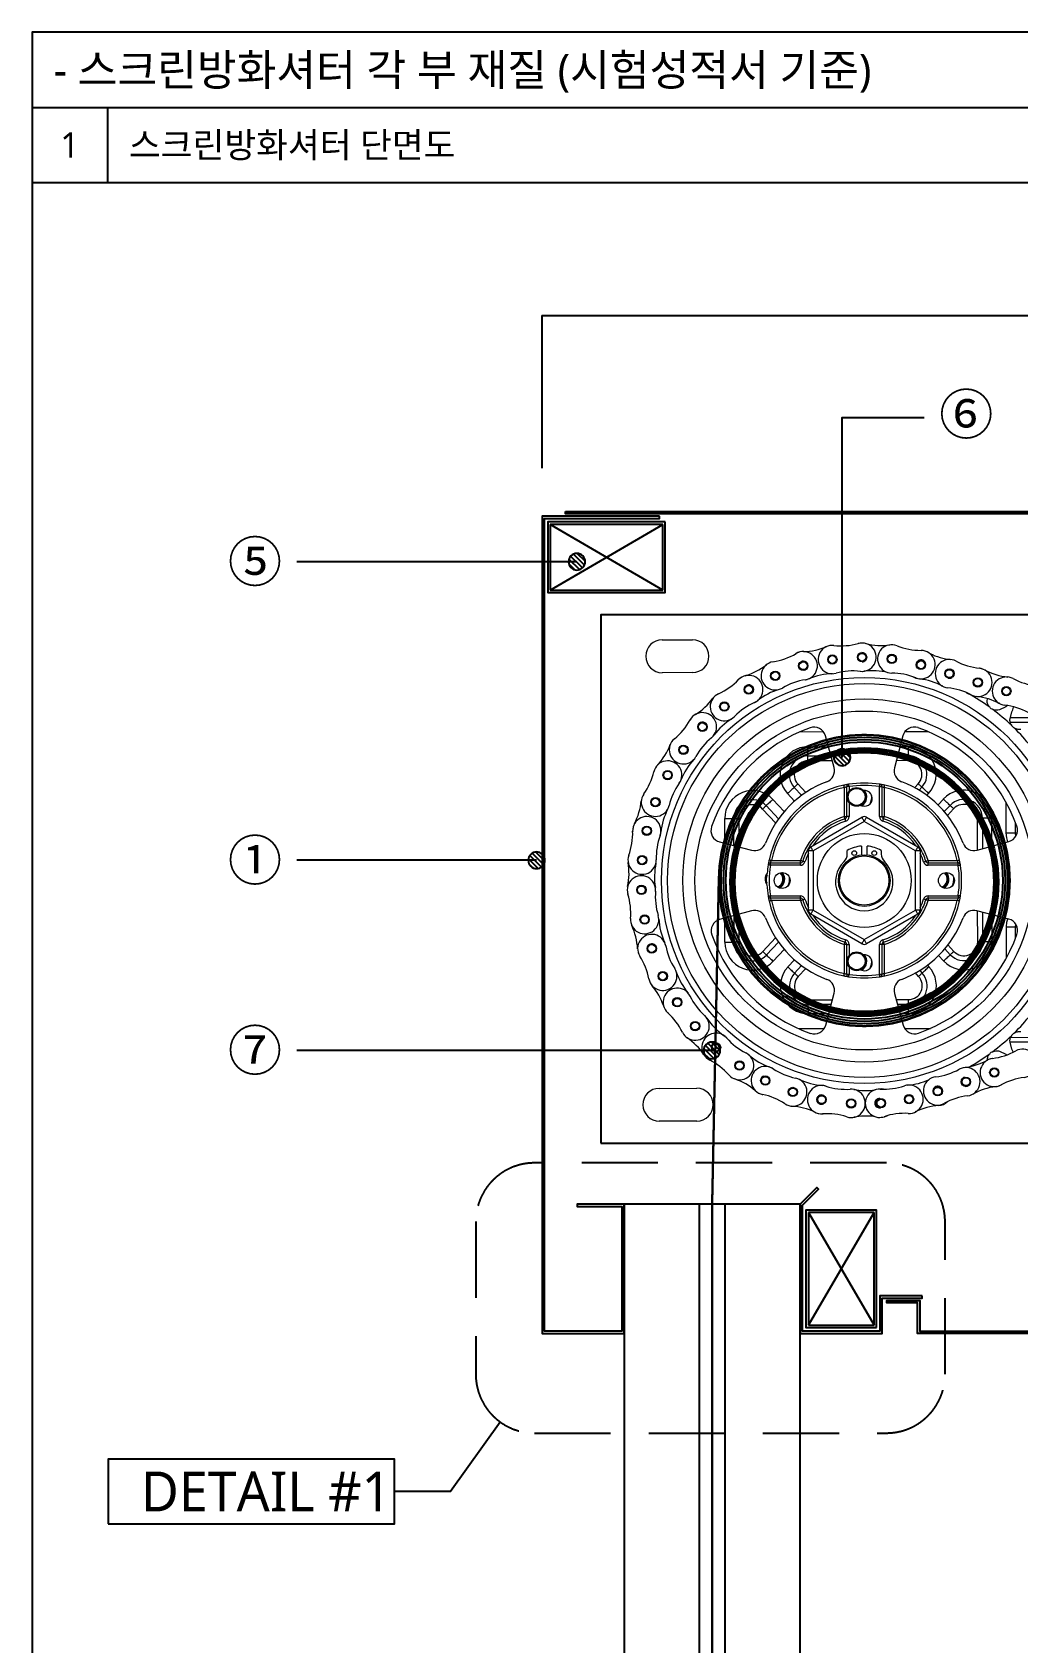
# Model space of a CAD drawing. Header units: millimetres. Extents: x 1817 to 149504, y 1575 to 34020.
# Drawn here: x 52217 to 61920, y 18141 to 33983 of the extents above; entities that cross this region are included whole.
import ezdxf
from ezdxf.enums import TextEntityAlignment as Align

# ---------------------------------------------------------------- set-up
doc = ezdxf.new("R2010")
doc.units = ezdxf.units.MM
doc.header["$LTSCALE"] = 60
doc.header["$MEASUREMENT"] = 0
doc.header["$PDSIZE"] = -15
doc.linetypes.add('HIDDEN2', pattern=[0.1875, 0.125, -0.0625])
doc.layers.get('Defpoints').update_dxf_attribs({"color": 173})
for name, color, linetype in [('DS_DIM', 7, 'Continuous'), ('KD_DIM', 7, 'Continuous'), ('KDS_DIM', 7, 'Continuous'), ('KDS_TEXT', 7, 'Continuous')]:
    doc.layers.add(name, color=color, linetype=linetype)
doc.styles.add('KDS_나눔고딕', font='NanumGothic.ttf')
doc.dimstyles.new('KDS-DIM', dxfattribs={"dimtxt": 25, "dimasz": 10, "dimexe": 0.5, "dimexo": 0, "dimgap": 2.5, "dimtad": 1, "dimdec": 0, "dimzin": 0, "dimdsep": 46, "dimlunit": 6, "dimtxsty": 'KDS_나눔고딕', "dimblk": 'ARCHTICK', "dimcen": 0, "dimdle": 0.5, "dimclrd": 10, "dimclre": 10, "dimclrt": 2, "dimadec": 0, "dimazin": 0, "dimtfac": 1, "dimtdec": 0, "dimtix": 1, "dimtmove": 0, "dimatfit": 3, "dimldrblk": 'DOTSMALL', "dimfxl": 2, "dimarcsym": 1})

# ---------------------------------------------------------------- blocks, each defined once
blk = doc.blocks.new('A$Ccfb2e1ea')
at = {"color": 8, "linetype": 'Continuous', "lineweight": 0}
for p, q in [((69.48, 258.13), (82.39, 258.15)), ((82.42, 244.15), (69.5, 244.13)), ((207.96, 232.18), (208.08, 232.94)), ((215.92, 229.64), (213.19, 228.33)), ((216.7, 230.17), (215.92, 229.64)), ((217.7, 224.52), (218.54, 227.43)), ((218.54, 227.43), (218.93, 228.28)), ((218.93, 228.28), (219.25, 229.43)), ((217.84, 225), (234.13, 225.02)), ((239.06, 222.93), (217.86, 222.9)), ((138.23, 218.88), (127.97, 218.86)), ((131.58, 212.6), (140.28, 212.61)), ((142.72, 203.71), (139.01, 217.26)), ((172.03, 217.26), (168.47, 203.66)), ((170.83, 212.66), (174.3, 212.66)), ((183.03, 218.95), (172.82, 218.93)), ((131.59, 208.7), (141.35, 208.71)), ((141.92, 206.61), (131.59, 206.6)), ((174.31, 206.66), (169.25, 206.65)), ((169.8, 208.76), (174.3, 208.76)), ((125.9, 189.44), (122.92, 192.64)), ((128.95, 191.89), (125.78, 195.3)), ((127.31, 196.73), (130.69, 193.11)), ((147.1, 182.84), (147.1, 195.23)), ((149.1, 195.61), (148.1, 195.61)), ((148.1, 182.84), (148.1, 195.61)), ((149.1, 195.61), (149.1, 193.57)), ((162.1, 195.61), (163.1, 195.61)), ((162.1, 182.84), (162.1, 195.61)), ((163.1, 195.61), (163.1, 182.84)), ((164.1, 195.23), (164.1, 182.84)), ((177.1, 195.17), (178.62, 196.81)), ((180.16, 195.38), (178.96, 194.09)), ((183.02, 192.73), (182.24, 191.9)), ((117.84, 180.11), (112.28, 186.07)), ((113.81, 187.5), (119.05, 181.88)), ((116.66, 190.16), (121.49, 184.98)), ((149.1, 188.87), (149.1, 182.84)), ((158.35, 188.63), (158.71, 189.26)), ((187.03, 187.84), (189.29, 190.27)), ((189.71, 184.99), (192.15, 187.62)), ((193.69, 186.19), (191.05, 183.35)), ((216.13, 175.86), (216.11, 188.79)), ((96.14, 171.5), (96.12, 182.05)), ((100.04, 170.48), (100.02, 182.05)), ((102.12, 182.06), (102.14, 169.93)), ((132.78, 169.96), (154.6, 182.56)), ((155.6, 180.82), (133.78, 168.23)), ((147.1, 182.84), (148.1, 182.84)), ((149.1, 182.84), (148.1, 182.84)), ((177.41, 168.23), (155.6, 180.82)), ((156.6, 182.56), (178.41, 169.96)), ((162.1, 182.84), (163.1, 182.84)), ((163.1, 182.84), (164.1, 182.84)), ((203.87, 168.57), (203.85, 182.21)), ((205.95, 182.22), (205.97, 169.14)), ((209.85, 182.22), (209.87, 170.21)), ((220.03, 175.87), (220.03, 180.34)), ((93.97, 172.07), (107.57, 168.5)), ((203.68, 168.52), (217.23, 172.23)), ((220.17, 174.43), (220.03, 175.87)), ((133.78, 168.23), (131.78, 168.23)), ((131.78, 143.04), (131.78, 168.23)), ((133.78, 168.23), (133.78, 143.04)), ((148.35, 166.9), (148.35, 168.42)), ((154.35, 170.28), (154.35, 166.56)), ((156.85, 166.56), (156.85, 170.28)), ((162.85, 168.42), (162.85, 166.9)), ((177.41, 143.04), (177.41, 168.23)), ((179.41, 168.23), (177.41, 168.23)), ((179.41, 168.23), (179.41, 143.04)), ((115.62, 162.13), (115.62, 163.13)), ((115.62, 163.13), (128.4, 163.13)), ((128.4, 162.13), (115.62, 162.13)), ((116, 164.13), (128.4, 164.13)), ((128.4, 163.13), (128.4, 164.13)), ((128.4, 162.13), (128.4, 163.13)), ((182.8, 164.13), (195.2, 164.13)), ((182.8, 164.13), (182.8, 163.13)), ((182.8, 162.13), (182.8, 163.13)), ((182.8, 163.13), (195.57, 163.13)), ((195.57, 162.13), (182.8, 162.13)), ((195.57, 162.13), (195.57, 163.13)), ((123.35, 153.63), (123.71, 154.26)), ((193.35, 153.63), (193.71, 154.26)), ((115.62, 148.13), (115.62, 149.13)), ((115.62, 149.13), (128.4, 149.13)), ((128.4, 148.13), (115.62, 148.13)), ((128.4, 147.13), (116, 147.13)), ((128.4, 148.13), (128.4, 149.13)), ((128.4, 147.13), (128.4, 148.13)), ((182.8, 149.13), (195.57, 149.13)), ((182.8, 148.13), (182.8, 149.13)), ((195.57, 148.13), (182.8, 148.13)), ((182.8, 148.13), (182.8, 147.13)), ((195.2, 147.13), (182.8, 147.13)), ((195.57, 149.13), (195.57, 148.13)), ((107.52, 142.75), (93.97, 139.04)), ((96.2, 129.31), (96.19, 139.65)), ((100.1, 129.31), (100.09, 140.72)), ((102.19, 141.29), (102.2, 129.32)), ((133.78, 143.04), (131.78, 143.04)), ((154.6, 128.71), (132.78, 141.31)), ((133.78, 143.04), (155.6, 130.44)), ((155.6, 130.44), (177.41, 143.04)), ((178.41, 141.31), (156.6, 128.71)), ((179.41, 143.04), (177.41, 143.04)), ((217.23, 139.2), (203.63, 142.76)), ((203.93, 129.47), (203.91, 142.69)), ((206.01, 142.14), (206.03, 129.48)), ((209.92, 141.12), (209.93, 129.48)), ((112.37, 125.34), (117.81, 131.2)), ((216.21, 122.67), (216.19, 135.86)), ((220.09, 135.87), (220.18, 137.05)), ((220.1, 131.13), (220.09, 135.87)), ((119.02, 129.42), (113.91, 123.91)), ((121.46, 126.32), (116.77, 121.26)), ((147.1, 116.04), (147.1, 128.43)), ((148.1, 128.43), (147.1, 128.43)), ((148.1, 128.43), (149.1, 128.43)), ((148.1, 115.66), (148.1, 128.43)), ((149.1, 128.43), (149.1, 123.57)), ((162.1, 115.66), (162.1, 128.43)), ((163.1, 128.43), (162.1, 128.43)), ((163.1, 128.43), (163.1, 115.66)), ((164.1, 128.43), (163.1, 128.43)), ((164.1, 128.43), (164.1, 116.04)), ((189.39, 121.37), (187.26, 123.66)), ((192.24, 124.03), (189.92, 126.53)), ((191.25, 128.18), (193.78, 125.46)), ((123.04, 118.8), (125.87, 121.85)), ((125.9, 116.15), (128.91, 119.4)), ((130.65, 118.18), (127.44, 114.72)), ((149.1, 118.87), (149.1, 115.66)), ((158.35, 118.63), (158.71, 119.26)), ((179.24, 117.34), (180.28, 116.23)), ((182.51, 119.56), (183.13, 118.89)), ((149.1, 115.66), (148.1, 115.66)), ((163.1, 115.66), (162.1, 115.66)), ((178.75, 114.8), (177.38, 116.26)), ((131.75, 104.87), (142.02, 104.88)), ((139.17, 94), (142.73, 107.61)), ((168.48, 107.55), (172.19, 94)), ((169.2, 104.92), (174.46, 104.93)), ((141.47, 102.78), (131.75, 102.77)), ((140.44, 98.88), (131.76, 98.87)), ((174.47, 102.83), (169.78, 102.82)), ((174.47, 98.93), (170.84, 98.93)), ((127.55, 92.59), (138.56, 92.61)), ((172.78, 92.66), (183.84, 92.68)), ((213.19, 82.94), (215.92, 81.63)), ((218.54, 83.84), (217.7, 86.75)), ((231.78, 86.75), (217.8, 86.73)), ((218.02, 88.83), (239.59, 88.86)), ((218.93, 82.98), (218.54, 83.84)), ((219.04, 82.62), (218.93, 82.98)), ((215.92, 81.63), (216.19, 81.44)), ((68.23, 67.13), (84.23, 67.16)), ((84.25, 53.16), (68.25, 53.13))]:
    blk.add_line(p, q, dxfattribs=at)
at = {"color": 6}
blk.add_lwpolyline([(43.26, 43.79), (493.26, 43.79), (493.26, 268.79), (43.26, 268.79)], close=True, dxfattribs=at)
at = {"color": 8, "linetype": 'Continuous', "lineweight": 0, "flags": 128}
for points in [[(127.92, 252.88), (126.55, 252.3), (126.31, 252.15)], [(103.23, 242.12), (102.06, 241.2), (101.87, 241)], [(130.35, 241.09), (130.46, 241.1), (131.23, 241.27)], [(153.8, 244.72), (153.91, 244.71), (155.02, 244.68)], [(176.46, 242.38), (177.6, 241.81), (179.07, 241.46)], [(205.78, 245.76), (205.42, 245.86), (204.53, 246.01)], [(201.06, 234.73), (201.88, 234.35), (202.24, 234.23)], [(108.68, 231.39), (108.79, 231.43), (109.48, 231.8)], [(81.54, 224.31), (81.37, 224.02), (81.24, 223.79)], [(90.35, 216.31), (90.44, 216.38), (90.82, 216.72)], [(174.3, 212.66), (174.3, 212.14), (174.3, 211.62), (174.3, 211.11), (174.3, 210.61), (174.3, 210.12), (174.3, 209.65), (174.3, 209.19), (174.3, 208.76)], [(131.59, 208.7), (131.59, 209.13), (131.59, 209.58), (131.59, 210.05), (131.59, 210.54), (131.58, 211.04), (131.58, 211.56), (131.58, 212.07), (131.58, 212.6)], [(131.59, 206.6), (131.59, 206.88), (131.59, 207.16), (131.59, 207.43), (131.59, 207.7), (131.59, 207.97), (131.59, 208.22), (131.59, 208.46), (131.59, 208.7)], [(174.3, 208.76), (174.3, 208.53), (174.3, 208.29), (174.31, 208.03), (174.31, 207.77), (174.31, 207.5), (174.31, 207.22), (174.31, 206.94), (174.31, 206.66)], [(66.03, 202.32), (65.95, 202), (65.89, 201.74)], [(76.64, 196.94), (76.71, 197.03), (76.99, 197.45)], [(125.78, 195.3), (125.46, 195), (125.13, 194.7), (124.78, 194.37), (124.43, 194.04), (124.06, 193.7), (123.69, 193.35), (123.31, 192.99), (122.92, 192.64)], [(127.31, 196.73), (127.11, 196.54), (126.9, 196.35), (126.7, 196.16), (126.5, 195.98), (126.31, 195.8), (126.12, 195.62), (125.95, 195.46), (125.78, 195.3)], [(147.1, 195.23), (147.06, 195.42), (147.02, 195.61), (146.98, 195.77), (146.95, 195.92), (146.92, 196.04), (146.91, 196.13), (146.89, 196.19), (146.89, 196.21)], [(149.1, 195.61), (149.07, 195.8), (149.04, 195.99), (149.01, 196.16), (148.99, 196.31), (148.97, 196.43), (148.95, 196.52), (148.94, 196.58), (148.94, 196.6)], [(162.1, 195.61), (162.13, 195.8), (162.16, 195.99), (162.19, 196.16), (162.21, 196.31), (162.23, 196.43), (162.25, 196.52), (162.26, 196.58), (162.26, 196.6)], [(164.1, 195.23), (164.14, 195.42), (164.18, 195.61), (164.22, 195.77), (164.25, 195.92), (164.27, 196.04), (164.29, 196.13), (164.31, 196.19), (164.31, 196.21)], [(180.16, 195.38), (179.99, 195.54), (179.81, 195.71), (179.62, 195.88), (179.43, 196.06), (179.23, 196.24), (179.03, 196.43), (178.82, 196.62), (178.62, 196.81)], [(183.02, 192.73), (182.64, 193.09), (182.25, 193.44), (181.88, 193.79), (181.51, 194.13), (181.15, 194.46), (180.81, 194.78), (180.47, 195.09), (180.16, 195.38)], [(113.81, 187.5), (113.64, 187.34), (113.46, 187.17), (113.28, 187), (113.09, 186.82), (112.89, 186.64), (112.69, 186.45), (112.48, 186.26), (112.28, 186.07)], [(116.66, 190.16), (116.28, 189.8), (115.9, 189.45), (115.53, 189.1), (115.16, 188.76), (114.8, 188.42), (114.46, 188.1), (114.13, 187.79), (113.81, 187.5)], [(154.05, 187.61), (154.5, 187.42), (155.6, 187.23)], [(192.15, 187.62), (191.83, 187.91), (191.5, 188.22), (191.15, 188.54), (190.79, 188.87), (190.42, 189.21), (190.05, 189.56), (189.67, 189.92), (189.29, 190.27)], [(193.69, 186.19), (193.48, 186.38), (193.27, 186.57), (193.07, 186.76), (192.87, 186.94), (192.68, 187.12), (192.49, 187.3), (192.32, 187.46), (192.15, 187.62)], [(96.12, 182.05), (96.64, 182.05), (97.16, 182.05), (97.68, 182.05), (98.18, 182.05), (98.67, 182.05), (99.14, 182.05), (99.59, 182.05), (100.02, 182.05)], [(100.02, 182.05), (100.25, 182.05), (100.5, 182.05), (100.75, 182.05), (101.02, 182.05), (101.29, 182.05), (101.56, 182.05), (101.84, 182.06), (102.12, 182.06)], [(147.4, 181.88), (147.39, 181.9), (147.37, 181.95), (147.35, 182.04), (147.31, 182.16), (147.26, 182.31), (147.21, 182.47), (147.16, 182.65), (147.1, 182.84)], [(147.7, 180.93), (147.64, 181.11), (147.58, 181.29), (147.53, 181.46), (147.48, 181.6), (147.45, 181.72), (147.42, 181.81), (147.4, 181.86), (147.4, 181.88)], [(155.6, 180.82), (155.4, 181.16), (155.22, 181.49), (155.04, 181.79), (154.89, 182.05), (154.77, 182.26), (154.68, 182.42), (154.62, 182.52), (154.6, 182.56)], [(155.6, 180.82), (155.79, 181.16), (155.98, 181.49), (156.15, 181.79), (156.31, 182.05), (156.43, 182.26), (156.52, 182.42), (156.58, 182.52), (156.6, 182.56)], [(163.5, 180.93), (163.56, 181.11), (163.62, 181.29), (163.67, 181.46), (163.71, 181.6), (163.75, 181.72), (163.78, 181.81), (163.8, 181.86), (163.8, 181.88)], [(163.8, 181.88), (163.81, 181.9), (163.82, 181.95), (163.85, 182.04), (163.89, 182.16), (163.93, 182.31), (163.99, 182.47), (164.04, 182.65), (164.1, 182.84)], [(205.95, 182.22), (205.72, 182.22), (205.48, 182.22), (205.22, 182.22), (204.96, 182.22), (204.69, 182.21), (204.41, 182.21), (204.13, 182.21), (203.85, 182.21)], [(209.85, 182.22), (209.33, 182.22), (208.81, 182.22), (208.3, 182.22), (207.8, 182.22), (207.31, 182.22), (206.84, 182.22), (206.38, 182.22), (205.95, 182.22)], [(57.04, 178.17), (56.89, 176.69), (56.9, 176.42)], [(68.54, 174.63), (68.58, 174.73), (68.8, 175.48)], [(216.13, 175.86), (216.65, 175.86), (217.17, 175.86), (217.69, 175.86), (218.19, 175.87), (218.68, 175.87), (219.15, 175.87), (219.6, 175.87), (220.03, 175.87)], [(216.75, 172.1), (216.32, 173.8), (216.13, 175.86)], [(220.03, 175.87), (220.26, 175.87), (220.51, 175.87), (220.76, 175.87), (220.77, 175.87)], [(133.78, 168.23), (133.59, 168.57), (133.4, 168.89), (133.23, 169.19), (133.08, 169.45), (132.95, 169.67), (132.86, 169.83), (132.8, 169.93), (132.78, 169.96)], [(178.41, 169.96), (178.4, 169.93), (178.34, 169.83), (178.25, 169.67), (178.12, 169.45), (177.97, 169.19), (177.8, 168.89), (177.61, 168.57), (177.41, 168.23)], [(115.62, 162.13), (115.43, 162.16), (115.25, 162.19), (115.08, 162.22), (114.93, 162.25), (114.8, 162.27), (114.71, 162.28), (114.66, 162.29), (114.64, 162.29)], [(116, 164.13), (115.81, 164.17), (115.63, 164.21), (115.46, 164.25), (115.31, 164.28), (115.19, 164.31), (115.1, 164.33), (115.04, 164.34), (115.02, 164.34)], [(129.35, 163.84), (129.33, 163.84), (129.28, 163.86), (129.19, 163.89), (129.07, 163.92), (128.93, 163.97), (128.76, 164.02), (128.58, 164.08), (128.4, 164.13)], [(130.31, 163.54), (130.12, 163.6), (129.94, 163.65), (129.78, 163.7), (129.63, 163.75), (129.51, 163.79), (129.42, 163.81), (129.37, 163.83), (129.35, 163.84)], [(180.89, 163.54), (181.08, 163.6), (181.26, 163.65), (181.42, 163.7), (181.57, 163.75), (181.69, 163.79), (181.78, 163.81), (181.83, 163.83), (181.85, 163.84)], [(181.85, 163.84), (181.87, 163.84), (181.92, 163.86), (182.01, 163.89), (182.13, 163.92), (182.27, 163.97), (182.44, 164.02), (182.62, 164.08), (182.8, 164.13)], [(195.2, 164.13), (195.39, 164.17), (195.57, 164.21), (195.74, 164.25), (195.89, 164.28), (196.01, 164.31), (196.1, 164.33), (196.16, 164.34), (196.17, 164.34)], [(195.57, 162.13), (195.77, 162.16), (195.95, 162.19), (196.12, 162.22), (196.27, 162.25), (196.39, 162.27), (196.49, 162.28), (196.54, 162.29), (196.56, 162.29)], [(66.62, 150.97), (66.63, 151.08), (66.65, 151.58)], [(54.75, 150.2), (54.83, 149.88), (54.91, 149.62)], [(114.64, 148.97), (114.66, 148.98), (114.71, 148.99), (114.8, 149), (114.93, 149.02), (115.08, 149.04), (115.25, 149.07), (115.43, 149.1), (115.62, 149.13)], [(115.02, 146.92), (115.04, 146.93), (115.1, 146.94), (115.19, 146.96), (115.31, 146.99), (115.46, 147.02), (115.63, 147.05), (115.81, 147.09), (116, 147.13)], [(128.4, 147.13), (128.58, 147.19), (128.76, 147.25), (128.93, 147.3), (129.07, 147.34), (129.19, 147.38), (129.28, 147.41), (129.33, 147.43), (129.35, 147.43)], [(129.35, 147.43), (129.37, 147.44), (129.42, 147.45), (129.51, 147.48), (129.63, 147.52), (129.78, 147.56), (129.94, 147.62), (130.12, 147.67), (130.31, 147.73)], [(181.85, 147.43), (181.83, 147.44), (181.78, 147.45), (181.69, 147.48), (181.57, 147.52), (181.42, 147.56), (181.26, 147.62), (181.08, 147.67), (180.89, 147.73)], [(182.8, 147.13), (182.62, 147.19), (182.44, 147.25), (182.27, 147.3), (182.13, 147.34), (182.01, 147.38), (181.92, 147.41), (181.87, 147.43), (181.85, 147.43)], [(196.17, 146.92), (196.16, 146.93), (196.1, 146.94), (196.01, 146.96), (195.89, 146.99), (195.74, 147.02), (195.57, 147.05), (195.39, 147.09), (195.2, 147.13)], [(196.56, 148.97), (196.54, 148.98), (196.49, 148.99), (196.39, 149), (196.27, 149.02), (196.12, 149.04), (195.95, 149.07), (195.77, 149.1), (195.57, 149.13)], [(133.78, 143.04), (133.59, 142.7), (133.4, 142.38), (133.23, 142.08), (133.08, 141.81), (132.95, 141.6), (132.86, 141.44), (132.8, 141.34), (132.78, 141.31)], [(178.41, 141.31), (178.4, 141.34), (178.34, 141.44), (178.25, 141.6), (178.12, 141.81), (177.97, 142.08), (177.8, 142.38), (177.61, 142.7), (177.41, 143.04)], [(216.19, 135.86), (216.37, 137.92), (216.71, 139.34)], [(147.4, 129.39), (147.4, 129.4), (147.42, 129.46), (147.45, 129.55), (147.48, 129.66), (147.53, 129.81), (147.58, 129.97), (147.64, 130.15), (147.7, 130.34)], [(154.6, 128.71), (154.62, 128.74), (154.68, 128.84), (154.77, 129), (154.89, 129.22), (155.04, 129.48), (155.22, 129.78), (155.4, 130.11), (155.6, 130.44)], [(156.6, 128.71), (156.58, 128.74), (156.52, 128.84), (156.43, 129), (156.31, 129.22), (156.15, 129.48), (155.98, 129.78), (155.79, 130.11), (155.6, 130.44)], [(163.8, 129.39), (163.8, 129.4), (163.78, 129.46), (163.75, 129.55), (163.71, 129.66), (163.67, 129.81), (163.62, 129.97), (163.56, 130.15), (163.5, 130.34)], [(216.19, 135.86), (216.72, 135.86), (217.24, 135.86), (217.75, 135.86), (218.25, 135.87), (218.74, 135.87), (219.21, 135.87), (219.66, 135.87), (220.09, 135.87)], [(220.09, 135.87), (220.33, 135.87), (220.57, 135.87), (220.73, 135.87)], [(59.3, 124.84), (59.92, 123.48), (60.07, 123.25)], [(71.01, 127.64), (70.99, 127.75), (70.79, 128.51)], [(96.2, 129.31), (96.73, 129.31), (97.25, 129.31), (97.76, 129.31), (98.26, 129.31), (98.75, 129.31), (99.22, 129.31), (99.67, 129.31), (100.1, 129.31)], [(102.2, 129.32), (101.92, 129.31), (101.64, 129.31), (101.37, 129.31), (101.1, 129.31), (100.83, 129.31), (100.58, 129.31), (100.34, 129.31), (100.1, 129.31)], [(112.37, 125.34), (112.58, 125.15), (112.78, 124.96), (112.98, 124.77), (113.18, 124.58), (113.38, 124.41), (113.56, 124.23), (113.74, 124.07), (113.91, 123.91)], [(113.91, 123.91), (114.23, 123.62), (114.56, 123.31), (114.91, 122.99), (115.26, 122.66), (115.63, 122.31), (116.01, 121.97), (116.39, 121.61), (116.77, 121.26)], [(147.1, 128.43), (147.16, 128.62), (147.21, 128.8), (147.26, 128.96), (147.31, 129.11), (147.35, 129.22), (147.37, 129.31), (147.39, 129.37), (147.4, 129.39)], [(164.1, 128.43), (164.04, 128.62), (163.99, 128.8), (163.93, 128.96), (163.89, 129.11), (163.85, 129.22), (163.82, 129.31), (163.81, 129.37), (163.8, 129.39)], [(189.39, 121.37), (189.77, 121.73), (190.15, 122.08), (190.53, 122.43), (190.9, 122.77), (191.25, 123.11), (191.6, 123.43), (191.93, 123.74), (192.24, 124.03)], [(192.24, 124.03), (192.41, 124.19), (192.59, 124.36), (192.78, 124.53), (192.97, 124.71), (193.17, 124.89), (193.37, 125.08), (193.57, 125.27), (193.78, 125.46)], [(206.03, 129.48), (205.8, 129.48), (205.56, 129.48), (205.3, 129.48), (205.04, 129.47), (204.77, 129.47), (204.5, 129.47), (204.22, 129.47), (203.93, 129.47)], [(209.93, 129.48), (209.41, 129.48), (208.89, 129.48), (208.38, 129.48), (207.88, 129.48), (207.39, 129.48), (206.92, 129.48), (206.46, 129.48), (206.03, 129.48)], [(123.04, 118.8), (123.42, 118.44), (123.8, 118.09), (124.18, 117.74), (124.55, 117.4), (124.9, 117.07), (125.25, 116.75), (125.58, 116.44), (125.9, 116.15)], [(154.05, 117.61), (154.5, 117.42), (155.6, 117.23)], [(180.28, 116.23), (180.6, 116.52), (180.93, 116.83), (181.27, 117.15), (181.63, 117.49), (182, 117.83), (182.37, 118.18), (182.75, 118.53), (183.13, 118.89)], [(127.44, 114.72), (127.23, 114.91), (127.03, 115.1), (126.83, 115.29), (126.63, 115.47), (126.43, 115.65), (126.25, 115.82), (126.07, 115.99), (125.9, 116.15)], [(146.89, 115.06), (146.89, 115.08), (146.91, 115.13), (146.92, 115.22), (146.95, 115.34), (146.98, 115.49), (147.02, 115.66), (147.06, 115.84), (147.1, 116.04)], [(148.94, 114.67), (148.94, 114.69), (148.95, 114.75), (148.97, 114.84), (148.99, 114.96), (149.01, 115.11), (149.04, 115.28), (149.07, 115.47), (149.1, 115.66)], [(162.26, 114.67), (162.26, 114.69), (162.25, 114.75), (162.23, 114.84), (162.21, 114.96), (162.19, 115.11), (162.16, 115.28), (162.13, 115.47), (162.1, 115.66)], [(164.31, 115.06), (164.31, 115.08), (164.29, 115.13), (164.27, 115.22), (164.25, 115.34), (164.22, 115.49), (164.18, 115.66), (164.14, 115.84), (164.1, 116.04)], [(180.28, 116.23), (180.11, 116.07), (179.93, 115.91), (179.75, 115.73), (179.55, 115.55), (179.36, 115.37), (179.16, 115.18), (178.95, 114.99), (178.75, 114.8)], [(81.4, 106.3), (81.35, 106.4), (81.11, 106.85)], [(131.75, 102.77), (131.75, 103), (131.75, 103.24), (131.75, 103.5), (131.75, 103.76), (131.75, 104.03), (131.75, 104.31), (131.75, 104.58), (131.75, 104.87)], [(174.47, 102.83), (174.47, 103.06), (174.47, 103.31), (174.47, 103.56), (174.47, 103.83), (174.47, 104.1), (174.47, 104.37), (174.47, 104.65), (174.46, 104.93)], [(71.57, 99.59), (71.81, 99.36), (72.01, 99.18)], [(131.76, 98.87), (131.76, 99.39), (131.76, 99.91), (131.76, 100.42), (131.76, 100.92), (131.75, 101.41), (131.75, 101.88), (131.75, 102.34), (131.75, 102.77)], [(174.47, 98.93), (174.47, 99.45), (174.47, 99.97), (174.47, 100.49), (174.47, 100.99), (174.47, 101.48), (174.47, 101.95), (174.47, 102.4), (174.47, 102.83)], [(97.05, 88.46), (96.98, 88.55), (95.85, 89.56)], [(116.86, 75.39), (116.77, 75.45), (116.09, 75.84)], [(210.39, 79.89), (209.51, 79.73), (209.14, 79.62)], [(111.48, 70.95), (111.43, 70.18), (111.56, 69.7)], [(212.87, 68.14), (213.22, 68.27), (214.03, 68.66)], [(110.73, 65.03), (112.14, 64.53), (112.41, 64.48)], [(139.42, 68.01), (139.32, 68.05), (138.56, 68.24)], [(163.75, 66.77), (163.02, 66.85), (161.96, 66.82)], [(136.25, 56.4), (137.74, 56.29), (138.01, 56.31)]]:
    blk.add_lwpolyline(points, dxfattribs=at)
at = {"color": 8, "linetype": 'Continuous', "lineweight": 0}
for centre, radius in [((129.57, 247.07), 1.99), ((129.57, 247.07), 1.66), ((141.99, 249.72), 1.99), ((141.99, 249.72), 1.66), ((154.63, 250.7), 1.99), ((154.63, 250.7), 1.66), ((167.31, 249.98), 1.99), ((167.31, 249.98), 1.66), ((179.73, 247.45), 1.99), ((179.73, 247.45), 1.66), ((155.6, 155.63), 86.42), ((117.63, 242.79), 1.99), ((117.63, 242.79), 1.66), ((191.87, 243.73), 1.99), ((191.87, 243.73), 1.66), ((204.01, 240), 1.99), ((204.01, 240), 1.66), ((155.6, 155.63), 83.84), ((106.35, 236.95), 1.99), ((106.35, 236.95), 1.66), ((216.15, 236.27), 1.99), ((216.15, 236.27), 1.66), ((155.6, 155.63), 77.32), ((155.6, 155.63), 72.16), ((95.96, 229.67), 1.99), ((95.96, 229.67), 1.66), ((86.63, 221.07), 1.99), ((86.63, 221.07), 1.66), ((78.53, 211.3), 1.99), ((78.53, 211.3), 1.66), ((71.8, 200.54), 1.99), ((71.8, 200.54), 1.66), ((152.34, 191.22), 4), ((152.34, 191.22), 3.6), ((66.57, 188.98), 1.99), ((66.57, 188.98), 1.66), ((62.92, 176.82), 1.99), ((62.92, 176.82), 1.66), ((155.6, 155.63), 20), ((60.92, 164.3), 1.99), ((60.92, 164.3), 1.66), ((155.6, 155.63), 11), ((155.6, 155.63), 10.5), ((151.35, 167.28), 1), ((159.85, 167.28), 1), ((120.6, 155.63), 3.4), ((190.6, 155.63), 3.4), ((60.61, 151.6), 1.99), ((60.61, 151.6), 1.66), ((62, 138.99), 1.99), ((62, 138.99), 1.66), ((65.05, 126.67), 1.99), ((65.05, 126.67), 1.66), ((152.34, 121.22), 4), ((152.34, 121.22), 3.6), ((69.71, 114.87), 1.99), ((69.71, 114.87), 1.66), ((75.91, 103.79), 1.99), ((75.91, 103.79), 1.66), ((83.52, 93.64), 1.99), ((83.52, 93.64), 1.66), ((92.42, 84.59), 1.99), ((92.42, 84.59), 1.66), ((102.44, 76.81), 1.99), ((102.44, 76.81), 1.66), ((211.01, 73.88), 1.99), ((211.01, 73.88), 1.66), ((113.42, 70.43), 1.99), ((113.42, 70.43), 1.66), ((198.93, 69.96), 1.99), ((198.93, 69.96), 1.66), ((125.14, 65.58), 1.99), ((125.14, 65.58), 1.66), ((137.41, 62.32), 1.99), ((137.41, 62.32), 1.66), ((149.99, 60.73), 1.99), ((149.99, 60.73), 1.66), ((162.69, 60.83), 1.99), ((162.69, 60.83), 1.66), ((174.67, 62.49), 1.99), ((174.67, 62.49), 1.66), ((186.91, 65.87), 1.99), ((186.91, 65.87), 1.66)]:
    blk.add_circle(centre, radius, dxfattribs=at)
for centre, radius, start, end in [((69.49, 251.13), 7, 90.08882, 270.08882), ((82.41, 251.15), 7, 270.08882, 90.08882), ((128.86, 280.77), 27.67, 271.68562, 292.92094), ((141.99, 249.72), 6.04, 83.54517, 285.26137), ((145.77, 283.22), 27.67, 263.54517, 285.26137), ((154.63, 250.7), 6.04, 87.64885, 107.29395), ((154.65, 250.7), 6.04, 263.54517, 105.26137), ((162.84, 283.39), 27.67, 256.37782, 277.61314), ((167.31, 249.98), 6.04, 68.23737, 269.95356), ((179.81, 281.29), 27.67, 248.23737, 269.95356), ((96.77, 269.27), 27.67, 286.99342, 308.22874), ((117.63, 242.79), 6.04, 98.85298, 300.56917), ((112.44, 276.1), 27.67, 278.85298, 300.56917), ((129.58, 247.08), 6.04, 278.85298, 120.56917), ((129.58, 247.08), 1.99, 27.37065, 106.15803), ((129.58, 247.08), 1.99, 285.61589, 27.37065), ((154.65, 250.7), 1.99, 12.06284, 90.85011), ((154.65, 250.7), 1.99, 270.3082, 12.06284), ((179.78, 247.58), 6.04, 248.23737, 89.95356), ((179.78, 247.58), 1.99, 334.48746, 158.3439), ((195.52, 277.24), 27.67, 244.42384, 263.78415), ((191.87, 243.72), 6.04, 62.06796, 263.78415), ((207.67, 273.51), 27.67, 242.06796, 263.78415), ((82.17, 260.43), 27.67, 294.16078, 315.87697), ((106.37, 236.96), 6.04, 294.16078, 135.87697), ((134.77, 213.77), 27.67, 98.85298, 120.56917), ((142.69, 216.02), 27.67, 91.20475, 112.92094), ((150.86, 217.2), 27.67, 83.54517, 105.26137), ((159.09, 217.29), 27.67, 75.89694, 97.61314), ((167.28, 216.27), 27.67, 68.23737, 89.95356), ((176.08, 213.94), 27.67, 62.06796, 83.78415), ((191.87, 243.72), 1.99, 252.79548, 350.58563), ((191.87, 243.72), 1.99, 350.58563, 73.05673), ((204.02, 239.99), 6.04, 242.06796, 83.78415), ((219.8, 269.78), 27.67, 242.06796, 263.78415), ((216.16, 236.27), 6.04, 62.06796, 263.78415), ((231.95, 266.05), 27.67, 242.06796, 263.78415), ((68.85, 249.71), 27.67, 302.30123, 323.53654), ((95.96, 229.67), 6.04, 114.16078, 315.87697), ((106.37, 236.96), 1.99, 42.67845, 111.51973), ((106.37, 236.96), 1.99, 311.05386, 42.67845), ((127.21, 210.47), 27.67, 106.51255, 128.22874), ((188.23, 210.21), 27.67, 62.06796, 83.78415), ((201.29, 239.01), 4.03, 234.51623, 251.72871), ((155.6, 155.63), 91.11, 54.07676, 60.81686), ((200.36, 206.49), 27.67, 62.06796, 83.78415), ((86.64, 221.08), 6.04, 309.46858, 151.18477), ((120.16, 206.21), 27.67, 114.16078, 135.87697), ((211.99, 232.17), 4.03, 223.16491, 244.06913), ((155.6, 155.63), 91.11, 46.41719, 53.15728), ((212.51, 202.75), 27.67, 62.06796, 83.78415), ((57.11, 237.33), 27.67, 309.46858, 331.18477), ((86.64, 221.08), 1.99, 57.98625, 136.77363), ((86.64, 221.08), 1.99, 316.23149, 57.98625), ((155.6, 155.63), 69, 109.54982, 160.58827), ((113.74, 201.03), 27.67, 121.82035, 143.53654), ((134.18, 215.94), 5, 15.31344, 109.54982), ((176.87, 216), 5, 70.58827, 165.31344), ((155.6, 155.63), 69, 19.54982, 70.58827), ((221.69, 223.97), 4.03, 215.50533, 236.40956), ((155.6, 155.63), 91.11, 38.75761, 45.49771), ((47.1, 223.47), 27.67, 317.60903, 338.84435), ((78.53, 211.3), 6.04, 129.46858, 331.18477), ((108.07, 195.06), 27.67, 129.46858, 151.18477), ((174.32, 200.8), 11.87, 317.17313, 90.08882), ((71.81, 200.55), 6.04, 324.77638, 166.49258), ((103.24, 188.37), 27.67, 137.12816, 158.84435), ((131.6, 200.73), 11.87, 90.08882, 223.00451), ((131.6, 200.73), 7.97, 90.08882, 223.00451), ((131.6, 200.73), 5.87, 90.08882, 223.00451), ((174.32, 200.8), 7.97, 317.17313, 90.08882), ((174.32, 200.8), 5.87, 317.17313, 90.08882), ((39.03, 208.43), 27.67, 324.77638, 346.49258), ((137.89, 202.39), 5, 290.73917, 15.31344), ((173.3, 202.39), 5, 165.31344, 249.26083), ((66.57, 188.98), 6.04, 144.77638, 346.49258), ((99.35, 181.11), 27.67, 144.77638, 166.49258), ((107.99, 182.06), 11.87, 43.00451, 180.08882), ((155.6, 155.63), 45, 110.73917, 159.26083), ((155.6, 155.63), 41.5, 102.11512, 167.88488), ((155.6, 155.63), 40.5, 102.11512, 167.88488), ((149.1, 195.61), 1, 99.23556, 180), ((155.6, 155.63), 41.5, 80.76444, 99.23556), ((155.6, 155.63), 40.5, 80.76444, 99.23556), ((152.34, 191.22), 4.34, 299.16502, 40.36221), ((155.6, 190.63), 3.4, 270, 96.64896), ((162.1, 195.61), 1, 0, 80.76444), ((155.6, 155.63), 40.5, 12.11512, 77.88488), ((155.6, 155.63), 41.5, 12.11512, 77.88488), ((155.6, 155.63), 45, 20.73917, 69.26083), ((197.99, 182.2), 11.87, 0.08882, 137.17313), ((33.04, 192.42), 27.67, 332.91683, 354.15215), ((96.45, 173.38), 27.67, 152.43596, 174.15215), ((107.99, 182.06), 7.97, 43.00451, 180.08882), ((107.99, 182.06), 5.87, 43.00451, 180.08882), ((152.34, 191.22), 6.44, 333.10388, 6.42335), ((197.99, 182.2), 7.97, 0.08882, 137.17313), ((197.99, 182.2), 5.87, 0.08882, 137.17313), ((62.92, 176.84), 6.04, 340.08419, 181.80038), ((95.24, 176.9), 5, 160.58827, 255.31344), ((155.6, 155.63), 28.5, 107.35226, 162.64774), ((155.6, 155.63), 27.5, 107.35226, 150), ((155.6, 155.63), 26.5, 107.35226, 146.01156), ((147.1, 182.84), 1, 287.35226, 0), ((147.1, 182.84), 2, 287.35226, 0), ((155.6, 180.82), 2, 60, 120), ((164.1, 182.84), 2, 180, 252.64774), ((164.1, 182.84), 1, 180, 252.64774), ((155.6, 155.63), 26.5, 33.98844, 72.64774), ((155.6, 155.63), 27.5, 30, 72.64774), ((155.6, 155.63), 28.5, 17.35226, 72.64774), ((215.91, 177.05), 5, 285.31344, 19.54982), ((29.23, 175.78), 27.67, 340.08419, 1.80038), ((94.62, 165.36), 27.67, 160.08419, 181.80038), ((108.84, 173.34), 5, 255.31344, 339.26083), ((202.36, 173.34), 5, 200.73917, 285.31344), ((60.92, 164.3), 6.04, 160.08419, 1.80038), ((155.6, 155.63), 27.5, 150, 162.64774), ((155.6, 155.63), 26.5, 153.98844, 162.64774), ((133.78, 168.23), 2, 120, 180), ((143.85, 166.9), 4.5, 314.54687, 0), ((155.6, 155.63), 14.7, 94.87798, 119.55095), ((155.6, 155.63), 14.7, 60.44905, 85.12202), ((167.35, 166.9), 4.5, 180, 225.45313), ((177.41, 168.23), 2, 0, 60), ((155.6, 155.63), 27.5, 17.35226, 30), ((155.6, 155.63), 26.5, 17.35226, 26.01156), ((27.67, 158.76), 27.67, 348.22464, 9.45995), ((93.87, 157.14), 27.67, 167.74376, 189.45995), ((117.34, 156.22), 4, 141.33062, 216.90538), ((117.34, 156.22), 3.6, 148.88776, 209.34824), ((155.6, 155.63), 41.5, 170.76444, 175.73222), ((115.62, 162.13), 1, 90, 170.76444), ((155.6, 155.63), 40.5, 170.76444, 189.23556), ((117.34, 156.22), 3.6, 291.03065, 48.49657), ((117.34, 156.22), 4, 295.33861, 44.18862), ((117.34, 156.22), 4.34, 299.16502, 40.36221), ((128.4, 164.13), 1, 270, 342.64774), ((128.4, 164.13), 2, 270, 342.64774), ((155.6, 154.96), 12.25, 134.54687, 45.45313), ((182.8, 164.13), 2, 197.35226, 270), ((182.8, 164.13), 1, 197.35226, 270), ((187.34, 156.22), 3.6, 291.03065, 48.49657), ((187.34, 156.22), 4, 295.33861, 44.18862), ((187.34, 156.22), 4.34, 299.16502, 40.36221), ((195.57, 162.13), 1, 9.23556, 90), ((155.6, 155.63), 40.5, 350.76444, 9.23556), ((155.6, 155.63), 41.5, 350.76444, 9.23556), ((60.61, 151.62), 6.04, 355.39199, 197.10818), ((94.21, 148.91), 27.67, 175.39199, 197.10818), ((155.6, 155.63), 41.5, 182.50378, 189.23556), ((117.34, 156.22), 6.44, 333.10388, 6.42335), ((187.34, 156.22), 6.44, 333.10389, 6.42334), ((28.4, 141.7), 27.67, 355.39199, 17.10818), ((115.62, 149.13), 1, 189.23556, 270), ((155.6, 155.63), 41.5, 192.11512, 257.88488), ((155.6, 155.63), 40.5, 192.11512, 257.88488), ((128.4, 147.13), 2, 17.35226, 90), ((128.4, 147.13), 1, 17.35226, 90), ((155.6, 155.63), 28.5, 197.35226, 252.64774), ((155.6, 155.63), 27.5, 197.35226, 210), ((155.6, 155.63), 26.5, 197.35226, 206.01156), ((155.6, 155.63), 28.5, 287.35226, 342.64774), ((155.6, 155.63), 40.5, 282.11512, 347.88488), ((155.6, 155.63), 41.5, 282.11512, 347.88488), ((155.6, 155.63), 26.5, 333.98844, 342.64774), ((155.6, 155.63), 27.5, 330, 342.64774), ((182.8, 147.13), 2, 90, 162.64774), ((182.8, 147.13), 1, 90, 162.64774), ((195.57, 149.13), 1, 270, 350.76444), ((62, 138.99), 6.04, 175.39199, 17.10818), ((95.66, 140.79), 27.67, 183.05156, 204.76776), ((95.29, 134.22), 5, 105.31344, 199.54982), ((108.84, 137.93), 5, 20.73917, 105.31344), ((155.6, 155.63), 45, 200.73917, 249.26083), ((133.78, 143.04), 2, 180, 240), ((155.6, 155.63), 27.5, 210, 252.64774), ((155.6, 155.63), 26.5, 213.98844, 252.64774), ((155.6, 155.63), 26.5, 287.35226, 326.01156), ((155.6, 155.63), 27.5, 287.35226, 330), ((155.6, 155.63), 45, 290.73917, 339.26083), ((177.41, 143.04), 2, 300, 0), ((202.36, 137.93), 5, 75.31344, 159.26083), ((215.96, 134.36), 5, 340.58827, 75.31344), ((31.39, 124.87), 27.67, 3.53244, 24.76776), ((65.04, 126.68), 6.04, 10.69979, 212.41598), ((155.6, 155.63), 69, 199.54982, 250.58827), ((147.1, 128.43), 2, 0, 72.64774), ((164.1, 128.43), 2, 107.35226, 180), ((155.6, 155.63), 69, 289.54982, 340.58827), ((36.59, 108.61), 27.67, 10.69979, 32.41598), ((65.04, 126.68), 1.99, 119.21746, 198.00477), ((65.04, 126.68), 1.99, 17.46278, 119.21746), ((98.17, 132.94), 27.67, 190.69979, 212.41598), ((108.07, 129.32), 11.87, 180.08882, 317.17313), ((108.07, 129.32), 7.97, 180.08882, 317.17313), ((108.07, 129.32), 5.87, 180.08882, 317.17313), ((147.1, 128.43), 1, 0, 72.64774), ((152.34, 121.22), 4.34, 299.16502, 40.36221), ((155.6, 130.44), 2, 240, 300), ((155.6, 120.63), 3.4, 270, 96.64896), ((164.1, 128.43), 1, 107.35226, 180), ((198.07, 129.46), 11.87, 223.00451, 0.08882), ((198.07, 129.46), 7.97, 223.00451, 0.08882), ((198.07, 129.46), 5.87, 223.00451, 0.08882), ((69.71, 114.87), 6.04, 190.69979, 32.41598), ((101.7, 125.49), 27.67, 198.35937, 220.07556), ((131.74, 110.73), 11.87, 137.17313, 270.08882), ((152.34, 121.22), 6.44, 333.10388, 6.42334), ((174.46, 110.8), 11.87, 270.08882, 43.00451), ((43.92, 93.17), 27.67, 18.84024, 40.07556), ((75.9, 103.8), 6.04, 26.00759, 227.72379), ((131.74, 110.73), 7.97, 137.17313, 270.08882), ((131.74, 110.73), 5.87, 137.17313, 270.08882), ((137.89, 108.87), 5, 345.31344, 69.26083), ((149.1, 115.66), 1, 180, 260.76444), ((155.6, 155.63), 41.5, 260.76444, 279.23556), ((155.6, 155.63), 40.5, 260.76444, 279.23556), ((162.1, 115.66), 1, 279.23556, 0), ((173.3, 108.87), 5, 110.73917, 195.31344), ((174.46, 110.8), 5.87, 270.08882, 43.00451), ((174.46, 110.8), 7.97, 270.08882, 43.00451), ((106.19, 118.59), 27.67, 206.00759, 227.72379), ((53.22, 78.86), 27.67, 26.00759, 47.72379), ((83.52, 93.64), 6.04, 206.00759, 47.72379), ((111.57, 112.33), 27.67, 213.66717, 235.38336), ((155.6, 155.63), 91.11, 314.50229, 321.24239), ((92.41, 84.6), 6.04, 41.3154, 243.03159), ((134.33, 95.27), 5, 250.58827, 345.31344), ((177.02, 95.32), 5, 195.31344, 289.54982), ((155.6, 155.63), 91.11, 306.84272, 313.58281), ((221.69, 87.29), 4.03, 123.59044, 144.49467), ((64.37, 65.9), 27.67, 34.14804, 55.38336), ((117.73, 106.86), 27.67, 221.3154, 243.03159), ((211.99, 79.1), 4.03, 115.93087, 136.83509), ((206.83, 107.33), 27.67, 277.11319, 298.82939), ((223.08, 77.8), 6.04, 277.11319, 118.82939), ((92.42, 84.59), 6.04, 213.66717, 245.06417), ((77.12, 54.56), 27.67, 41.3154, 63.03159), ((102.44, 76.81), 6.04, 221.3154, 63.03159), ((124.57, 102.24), 27.67, 228.97497, 250.69116), ((113.4, 70.44), 6.04, 56.6232, 258.33939), ((131.95, 98.59), 27.67, 236.6232, 258.33939), ((198.92, 69.96), 6.04, 277.11319, 118.82939), ((194.75, 103.41), 27.67, 277.11319, 298.82939), ((155.6, 155.63), 91.11, 299.50107, 305.92324), ((211, 73.88), 6.04, 97.11319, 298.82939), ((91.29, 45), 27.67, 49.45585, 70.69116), ((113.4, 70.44), 1.99, 105.72687, 165.14087), ((125.14, 65.58), 6.04, 236.6232, 78.33939), ((139.76, 95.95), 27.67, 244.28277, 265.99897), ((172, 96.1), 27.67, 274.54167, 293.4586), ((186.84, 66.04), 6.04, 97.11319, 298.82939), ((182.67, 99.49), 27.67, 277.11319, 298.82939), ((198.92, 69.96), 1.99, 107.82857, 205.63086), ((198.92, 69.96), 1.99, 205.63086, 288.11411), ((227.25, 44.35), 27.67, 97.11319, 118.82939), ((68.24, 60.13), 7, 90.08882, 270.08882), ((84.24, 60.16), 7, 270.08882, 90.08882), ((106.59, 37.43), 27.67, 56.6232, 78.33939), ((137.39, 62.32), 6.04, 71.931, 273.64719), ((137.39, 62.32), 1.99, 43.87327, 180.44867), ((137.39, 62.32), 1.99, 180.44867, 294.52879), ((147.85, 94.37), 27.67, 251.931, 273.64719), ((149.99, 60.73), 6.04, 251.931, 93.64719), ((156.08, 93.88), 27.67, 259.59058, 278.53872), ((162.08, 60.78), 6.04, 86.8821, 288.59829), ((162.08, 60.78), 1.99, 85.26877, 195.39977), ((163.92, 94.44), 27.67, 266.8821, 288.59829), ((174.67, 62.49), 6.04, 266.8821, 108.59829), ((186.84, 66.04), 1.99, 19.45252, 205.63086), ((203.09, 36.51), 27.67, 97.11319, 118.82939), ((215.18, 40.43), 27.67, 97.11319, 118.82939), ((122.78, 31.95), 27.67, 64.76365, 85.99897), ((139.54, 28.68), 27.67, 71.931, 93.64719), ((156.6, 27.67), 27.67, 83.09536, 101.30677), ((162.08, 60.78), 1.99, 195.39977, 282.92008), ((162.69, 60.83), 6.04, 271.19418, 299.10527), ((172.83, 28.84), 27.67, 86.8821, 108.59829), ((189.58, 32.26), 27.67, 94.54167, 116.25786), ((186.91, 65.87), 6.04, 274.54167, 311.88835)]:
    blk.add_arc(centre, radius, start, end, dxfattribs=at)
for points, knots in [([(209.05, 229.42), (208.87, 229.64), (208.39, 230.22), (208.02, 231.2), (207.98, 231.92), (207.96, 232.18)], [0, 0, 0, 0, 0.2928597, 0.7386522, 1, 1, 1, 1]), ([(213.19, 228.33), (212.75, 228.23), (211.87, 228.05), (210.85, 228.27), (210.34, 228.5), (210.23, 228.55)], [0, 0, 0, 0, 0.441508, 0.88284, 1, 1, 1, 1]), ([(218.41, 221.63), (218.26, 221.88), (217.86, 222.52), (217.63, 223.54), (217.68, 224.25), (217.7, 224.52)], [0, 0, 0, 0, 0.292856, 0.738648, 1, 1, 1, 1]), ([(222.37, 220), (221.92, 219.97), (221.02, 219.9), (220.04, 220.25), (219.56, 220.55), (219.46, 220.62)], [0, 0, 0, 0, 0.441511, 0.882842, 1, 1, 1, 1]), ([(148.94, 196.6), (148.93, 196.59), (148.91, 196.59), (148.67, 196.55), (148.21, 196.47), (147.59, 196.36), (147.12, 196.26), (146.89, 196.21)], [0, 0, 0, 0, 0.128951, 0.340218, 0.55666, 0.77784, 1, 1, 1, 1]), ([(147.1, 195.23), (147.21, 195.28), (147.44, 195.37), (147.74, 195.49), (147.97, 195.57), (148.08, 195.6), (148.1, 195.61), (148.1, 195.61)], [0, 0, 0, 0, 0.226299, 0.448716, 0.663997, 0.872803, 1, 1, 1, 1]), ([(164.31, 196.21), (164.15, 196.24), (163.76, 196.33), (163.18, 196.44), (162.67, 196.53), (162.33, 196.58), (162.28, 196.59), (162.26, 196.6)], [0, 0, 0, 0, 0.155349, 0.371224, 0.582906, 0.791972, 1, 1, 1, 1]), ([(163.1, 195.61), (163.11, 195.61), (163.13, 195.6), (163.3, 195.54), (163.55, 195.45), (163.83, 195.34), (164.02, 195.26), (164.1, 195.23)], [0, 0, 0, 0, 0.205256, 0.412259, 0.623508, 0.84148, 1, 1, 1, 1]), ([(115.02, 164.34), (114.99, 164.18), (114.91, 163.79), (114.8, 163.22), (114.71, 162.71), (114.65, 162.36), (114.64, 162.32), (114.64, 162.29)], [0, 0, 0, 0, 0.155343, 0.371216, 0.582905, 0.791972, 1, 1, 1, 1]), ([(115.62, 163.13), (115.63, 163.14), (115.63, 163.17), (115.69, 163.34), (115.78, 163.59), (115.89, 163.87), (115.97, 164.05), (116, 164.13)], [0, 0, 0, 0, 0.205253, 0.41226, 0.623508, 0.841479, 1, 1, 1, 1]), ([(195.2, 164.13), (195.24, 164.02), (195.34, 163.8), (195.45, 163.49), (195.53, 163.26), (195.57, 163.15), (195.57, 163.14), (195.57, 163.13)], [0, 0, 0, 0, 0.226288, 0.448709, 0.663996, 0.872802, 1, 1, 1, 1]), ([(196.56, 162.29), (196.56, 162.3), (196.56, 162.33), (196.52, 162.56), (196.44, 163.03), (196.32, 163.65), (196.22, 164.11), (196.17, 164.34)], [0, 0, 0, 0, 0.128951, 0.340218, 0.556659, 0.777839, 1, 1, 1, 1]), ([(114.64, 148.97), (114.64, 148.96), (114.64, 148.94), (114.68, 148.71), (114.76, 148.24), (114.88, 147.62), (114.97, 147.16), (115.02, 146.92)], [0, 0, 0, 0, 0.12895, 0.34022, 0.55666, 0.77784, 1, 1, 1, 1]), ([(116, 147.13), (115.95, 147.25), (115.86, 147.47), (115.75, 147.78), (115.67, 148), (115.63, 148.12), (115.63, 148.13), (115.62, 148.13)], [0, 0, 0, 0, 0.226308, 0.448711, 0.663997, 0.872802, 1, 1, 1, 1]), ([(195.57, 148.13), (195.57, 148.12), (195.56, 148.1), (195.51, 147.93), (195.42, 147.68), (195.31, 147.4), (195.23, 147.21), (195.2, 147.13)], [0, 0, 0, 0, 0.2052538, 0.4122612, 0.6235087, 0.841481, 1, 1, 1, 1]), ([(196.17, 146.92), (196.21, 147.09), (196.29, 147.47), (196.4, 148.05), (196.49, 148.56), (196.55, 148.91), (196.56, 148.95), (196.56, 148.97)], [0, 0, 0, 0, 0.155344, 0.371216, 0.582905, 0.791972, 1, 1, 1, 1]), ([(146.89, 115.06), (147.05, 115.02), (147.44, 114.94), (148.02, 114.83), (148.52, 114.74), (148.87, 114.68), (148.92, 114.68), (148.94, 114.67)], [0, 0, 0, 0, 0.155349, 0.371224, 0.582905, 0.791972, 1, 1, 1, 1]), ([(148.1, 115.66), (148.09, 115.66), (148.07, 115.67), (147.9, 115.73), (147.65, 115.81), (147.37, 115.92), (147.18, 116), (147.1, 116.04)], [0, 0, 0, 0, 0.205255, 0.412258, 0.623507, 0.841479, 1, 1, 1, 1]), ([(162.26, 114.67), (162.27, 114.67), (162.29, 114.68), (162.53, 114.72), (162.99, 114.8), (163.61, 114.91), (164.08, 115.01), (164.31, 115.06)], [0, 0, 0, 0, 0.128951, 0.340218, 0.55666, 0.77784, 1, 1, 1, 1]), ([(164.1, 116.04), (163.99, 115.99), (163.76, 115.89), (163.46, 115.78), (163.23, 115.7), (163.11, 115.66), (163.1, 115.66), (163.1, 115.66)], [0, 0, 0, 0, 0.2262983, 0.4487161, 0.6639964, 0.8728024, 1, 1, 1, 1]), ([(217.7, 86.75), (217.68, 87.2), (217.65, 88.1), (218.03, 89.07), (218.35, 89.54), (218.41, 89.64)], [0, 0, 0, 0, 0.441508, 0.882832, 1, 1, 1, 1]), ([(219.46, 90.65), (219.72, 90.8), (220.37, 91.17), (221.4, 91.37), (222.11, 91.3), (222.37, 91.27)], [0, 0, 0, 0, 0.292859, 0.738656, 1, 1, 1, 1]), ([(210.23, 82.72), (210.51, 82.83), (211.2, 83.11), (212.24, 83.18), (212.94, 83.01), (213.19, 82.94)], [0, 0, 0, 0, 0.292857, 0.738656, 1, 1, 1, 1]), ([(207.96, 79.09), (208.01, 79.54), (208.09, 80.43), (208.6, 81.34), (208.98, 81.76), (209.05, 81.85)], [0, 0, 0, 0, 0.441522, 0.882835, 1, 1, 1, 1])]:
    blk.add_open_spline(points, degree=3, knots=knots, dxfattribs=at)
blk = doc.blocks.new('A$C0af42e87')
at = {"color": 1}
blk.add_lwpolyline([(50, 30), (0, 30), (0, 0), (50, 0)], close=True, dxfattribs=at)
at = {"color": 1, "linetype": 'HIDDEN2', "ltscale": 30}
blk.add_lwpolyline([(49, 29), (1, 29), (1, 1), (49, 1)], close=True, dxfattribs=at)
at = {"color": 1}
for points in [[(49, 1), (1, 29)], [(1, 1), (49, 29)]]:
    blk.add_lwpolyline(points, dxfattribs=at)
blk = doc.blocks.new('A$C254694f2')
h = blk.add_hatch()
h.set_pattern_fill('ANSI31', color=8, scale=5)
h.set_pattern_definition([(45, (-276222.8648, -129664.8945), (-0.4419417382, 0.4419417382), [])])
h.paths.add_polyline_path([(0, 57.15, 1), (114.3, 57.15, 1)])
h.paths.add_polyline_path([(112.3, 57.15, -1), (2, 57.15, -1)], flags=16)
at = {"color": 4}
for radius in [57.15, 55.15]:
    blk.add_circle((57.15, 57.15), radius, dxfattribs=at)
blk = doc.blocks.new('_ArchTick')
at = {"color": 0, "linetype": 'ByBlock', "const_width": 0.15}
blk.add_lwpolyline([(-0.5, -0.5), (0.5, 0.5)], dxfattribs=at)
blk = doc.blocks.new('*D236')
at = {"layer": 'Defpoints', "color": 0}
for p in [(68786, 31196), (57236, 29695), (68786, 29695)]:
    blk.add_point(p, dxfattribs=at)
at = {"layer": 'KDS_DIM', "color": 10, "lineweight": -2}
blk.add_line((57235, 31196), (68786, 31196), dxfattribs=at)
at = {"layer": 'KDS_DIM', "color": 10, "linetype": 'ByBlock', "lineweight": -2}
for p, q in [((57236, 29695), (57236, 31197)), ((68786, 29695), (68786, 31197))]:
    blk.add_line(p, q, dxfattribs=at)
at = {"layer": 'KDS_DIM', "color": 10, "linetype": 'ByBlock', "lineweight": -2, "xscale": 10, "yscale": 10, "zscale": 10, "rotation": 180}
blk.add_blockref('_ArchTick', (57236, 31196), dxfattribs=at)
at = {"layer": 'KDS_DIM', "color": 10, "linetype": 'ByBlock', "lineweight": -2, "xscale": 10, "yscale": 10, "zscale": 10}
blk.add_blockref('_ArchTick', (68786, 31196), dxfattribs=at)
at = {"layer": 'KDS_DIM', "color": 2, "insert": (63011, 31206), "char_height": 15, "attachment_point": 5, "style": 'KDS_나눔고딕'}
blk.add_mtext('SHUTTER BOX WIDTH', dxfattribs=at)
blk = doc.blocks.new('_DotSmall')
at = {"color": 0, "linetype": 'ByBlock', "const_width": 0.5}
blk.add_lwpolyline([(-0.0625, 0, 1), (0.0625, 0, 1)], format="xyb", close=True, dxfattribs=at)
blk = doc.blocks.new('A$C0D5A20C4')
at = {"layer": 'DS_DIM'}
h = blk.add_hatch(dxfattribs=at)
h.set_pattern_fill('ANSI31', color=10, scale=0.5, style=0)
h.set_pattern_definition([(45, (-2892363.5012, 1585355.5929), (-1.1225320151, 1.1225320151), [])])
edge = h.paths.add_edge_path()
edge.add_arc((3.96, 3.96), 3.96, 0, 360)
at = {"layer": 'DS_DIM', "color": 10}
blk.add_circle((3.96, 3.96), 3.96, dxfattribs=at)

msp = doc.modelspace()

# ---------------------------------------------------------------- linework, layer by layer
msp.add_lwpolyline([(52216.9, 3843.5), (93425.3, 3843.5), (93425.3, 33982.9), (52216.9, 33982.9)], close=True)
for points in [[(52216.9, 33243), (93425.3, 33243)], [(52956.8, 33243), (52956.8, 32503.1)], [(52216.9, 32503.1), (93425.3, 32503.1)]]:
    msp.add_lwpolyline(points)
at = {"color": 2}
for points in [[(58390.9, 29223), (57235.9, 29223), (57235.9, 21184.2), (58044.4, 21184.2), (58044.4, 22454.7), (57582.4, 22454.7), (57582.4, 22431.6), (58021.3, 22431.6), (58021.3, 21207.3), (57259, 21207.3), (57259, 29199.9), (58390.9, 29199.9), (58390.9, 29223)], [(60978.1, 21553.8), (60562.3, 21553.8), (60562.3, 21207.3), (59800, 21207.3), (59800, 22445.1), (59956.6, 22601.7), (59940.2, 22618.1), (59776.9, 22454.7), (59776.9, 21184.2), (60585.4, 21184.2), (60585.4, 21530.7), (60978.1, 21530.7), (60978.1, 21553.8)], [(67931.2, 21484.5), (67630.9, 21484.5), (67630.9, 21184.2), (60931.9, 21184.2), (60931.9, 21484.5), (60631.6, 21484.5), (60631.6, 21507.6), (60955, 21507.6), (60955, 21207.3), (67607.8, 21207.3), (67607.8, 21507.6), (67931.2, 21507.6), (67931.2, 21484.5)]]:
    msp.add_lwpolyline(points, dxfattribs=at)
msp.add_lwpolyline([(57466.9, 29269.2), (68554.9, 29269.2), (68554.9, 29246.1), (57466.9, 29246.1)], close=True, dxfattribs=at)
at = {"linetype": 'HIDDEN2', "ltscale": 20, "const_width": 23.1}
msp.add_lwpolyline([(58976.1, 25639, 1), (61840.5, 25639, 1)], format="xyb", close=True, dxfattribs=at)
msp.add_lwpolyline([(58976.1, 25639), (58911.1, 22478.5, 0.0051424), (58910.6, 22431), (58910.6, 8925.9)], format="xyb", dxfattribs=at)
at = {"color": 1, "linetype": 'HIDDEN2', "ltscale": 100}
msp.add_lwpolyline([(57161.3, 20204.1), (60626.3, 20204.1, 0.4142136), (61203.8, 20781.6), (61203.8, 22283.1, 0.4142136), (60626.3, 22860.6), (57161.3, 22860.6, 0.4142136), (56583.8, 22283.1), (56583.8, 20781.6, 0.4142136)], format="xyb", close=True, dxfattribs=at)
at = {"color": 4}
for points in [[(59776.9, 17095.6), (59776.9, 22454.7), (58044.4, 22454.7), (58044.4, 16852.6)], [(59037.7, 16852.6), (59037.7, 22454.7), (58783.6, 22454.7), (58783.6, 16852.6)]]:
    msp.add_lwpolyline(points, dxfattribs=at)
for radius in [1409.1, 1386, 1362.9]:
    msp.add_circle((60408.3, 25639), radius)
at = {"layer": 'KD_DIM', "color": 10}
for points in [[(60190.6, 26849.6), (60190.6, 30192.5), (60999.1, 30192.5)], [(57579, 28774.5), (54823.4, 28774.5)], [(57183.1, 25837.4), (54823.4, 25837.4)], [(58909.1, 23967.1), (54823.4, 23967.1)], [(56824.5, 20312.4), (56333.8, 19628.9), (55782.4, 19628.9)]]:
    msp.add_lwpolyline(points, dxfattribs=at)
msp.add_lwpolyline([(52964.2, 19311.2), (55782.4, 19311.2), (55782.4, 19946.5), (52964.2, 19946.5)], close=True, dxfattribs=at)

# ---------------------------------------------------------------- block references
at = {"xscale": 23.1, "yscale": 23.1, "zscale": 23.1}
for name, p in [('A$C0af42e87', (57293.6, 28472.3)), ('A$Ccfb2e1ea', (56814, 22043.8)), ('A$C254694f2', (59088.2, 24303.3))]:
    msp.add_blockref(name, p, dxfattribs=at)
at = {"xscale": 23.1, "yscale": 23.1, "zscale": 23.1, "rotation": 270}
msp.add_blockref('A$C0af42e87', (59834.6, 22397), dxfattribs=at)
at = {"layer": 'KD_DIM', "linetype": 'ByBlock', "xscale": -20.6976, "yscale": 20.6976, "zscale": 20.6976, "rotation": 180}
for p in [(57497.1, 28856.5), (57101.1, 25919.3), (58827.2, 24049.1)]:
    msp.add_blockref('A$C0D5A20C4', p, dxfattribs=at)
at = {"layer": 'KD_DIM', "linetype": 'ByBlock', "xscale": -20.6976, "yscale": 20.6976, "zscale": 20.6976}
msp.add_blockref('A$C0D5A20C4', (60272.5, 26767.7), dxfattribs=at)

# ---------------------------------------------------------------- texts
at = {"layer": 'KDS_TEXT', "color": 2, "style": 'KDS_나눔고딕'}
for s, height, p in [('- 스크린방화셔터 각 부 재질 (시험성적서 기준)', 311.778, (52428, 33613)), ('스크린방화셔터 단면도', 249.422, (53169.6, 32873.1)), ('⑥', 392.5, (61144.6, 30224.5))]:
    msp.add_text(s, height=height, dxfattribs=at).set_placement(p, align=Align.MIDDLE_LEFT)
msp.add_text('1', height=249.4, dxfattribs=at).set_placement((52586.9, 32873.1), align=Align.MIDDLE_CENTER)
for s, height, p in [('⑤', 392.5, (54677.8, 28774.5)), ('①', 392.5, (54677.8, 25837.4)), ('⑦', 392.5, (54677.8, 23967.1)), ('DETAIL #1', 392.47, (55752.6, 19628.9))]:
    msp.add_text(s, height=height, dxfattribs=at).set_placement(p, align=Align.MIDDLE_RIGHT)

# ---------------------------------------------------------------- dimensions: what is measured, and where the dimension line sits
at = {"layer": 'KDS_DIM', "linetype": 'ByBlock'}
dim = msp.add_linear_dim(base=(68785.9, 31196.1), p1=(57235.9, 29694.6), p2=(68785.9, 29694.6), text='SHUTTER BOX WIDTH', dimstyle='KDS-DIM', override={"dimtxt": 15, "dimgap": 1.5}, dxfattribs=at)
dim.commit()
dim.dimension.update_dxf_attribs({"geometry": '*D236', "text_midpoint": (63010.9, 31205.9)})

doc.saveas('drawing.dxf')
